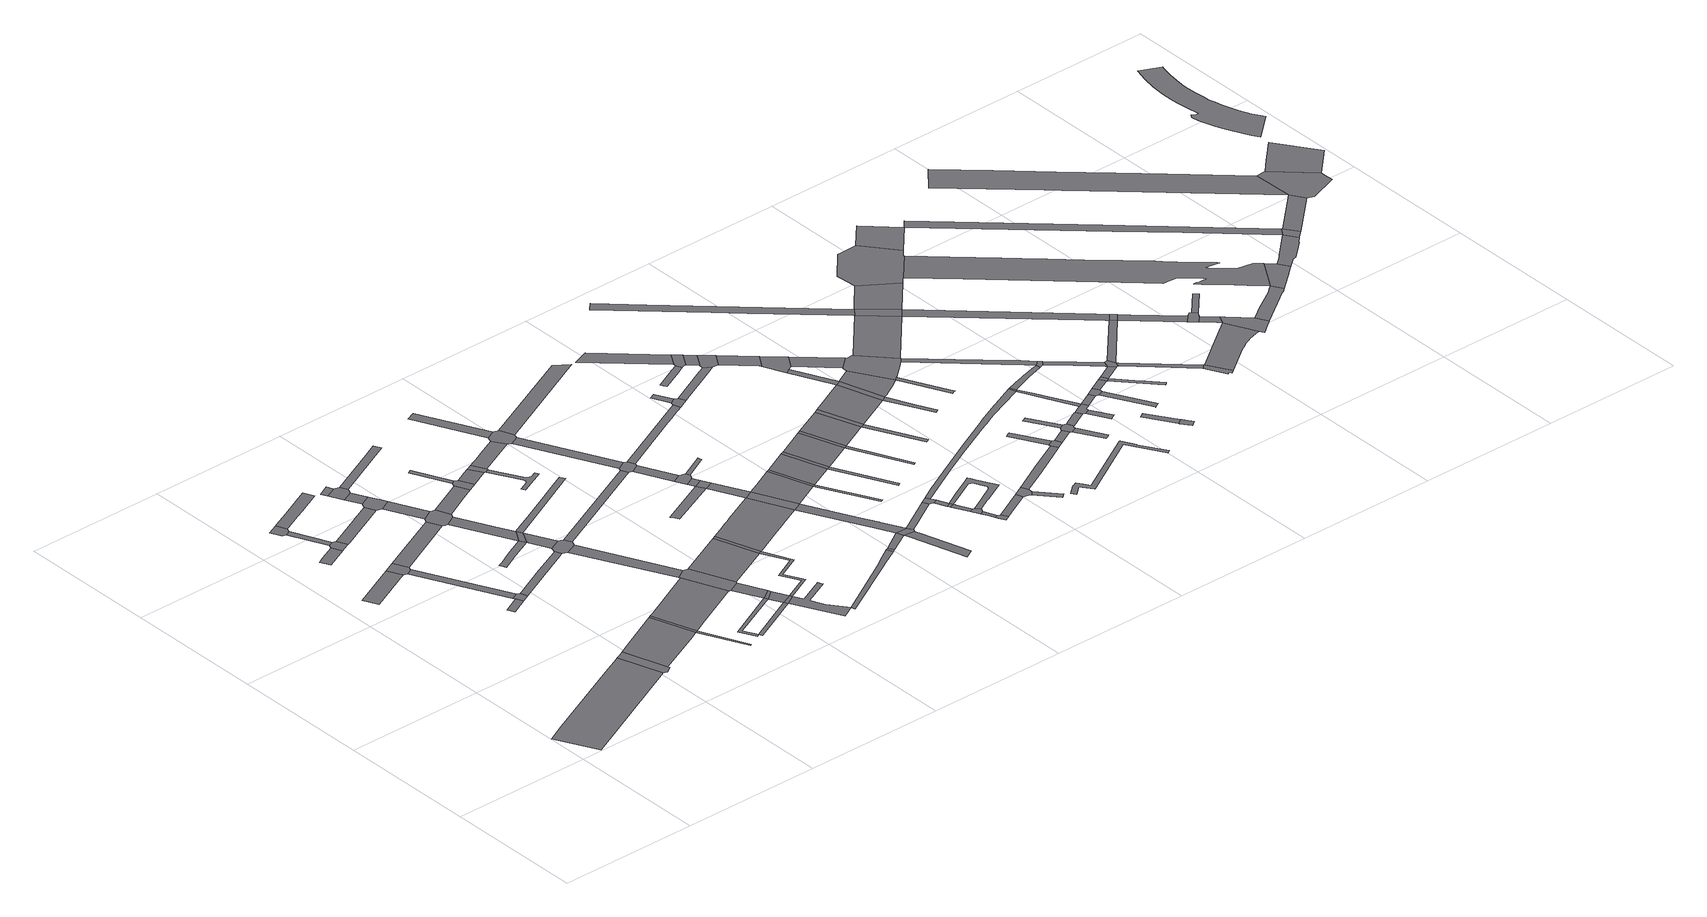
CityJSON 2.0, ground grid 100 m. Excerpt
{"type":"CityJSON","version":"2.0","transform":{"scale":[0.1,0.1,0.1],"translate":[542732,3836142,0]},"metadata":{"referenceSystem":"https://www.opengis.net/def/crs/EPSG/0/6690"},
"CityObjects":{
"road1":{"type":"Road","attributes":{"function":"2","RoadStructureAttribute.sectionType":"1"},"geometry":[{"type":"MultiSurface","lod":"1","boundaries":[[[0,1,2,3,4,5,6]]]}]},
"road2":{"type":"Road","attributes":{"RoadStructureAttribute.sectionType":"1"},"geometry":[{"type":"MultiSurface","lod":"1","boundaries":[[[7,8,9,10]]]}]},
"road3":{"type":"Road","attributes":{"RoadStructureAttribute.sectionType":"1"},"geometry":[{"type":"MultiSurface","lod":"1","boundaries":[[[11,12,13,14,15]]]}]},
"road4":{"type":"Road","geometry":[{"type":"MultiSurface","lod":"1","boundaries":[[[16,17,0,6,18,19,20,21]]]}]},
"road5":{"type":"Road","geometry":[{"type":"MultiSurface","lod":"1","boundaries":[[[22,23,24,25,26,27,28,29]]]}]},
"road6":{"type":"Road","geometry":[{"type":"MultiSurface","lod":"1","boundaries":[[[30,7,10,31,32,33,34,35,36,37]]]}]},
"road7":{"type":"Road","attributes":{"RoadStructureAttribute.sectionType":"1"},"geometry":[{"type":"MultiSurface","lod":"1","boundaries":[[[27,26,38,39]]]}]},
"road8":{"type":"Road","geometry":[{"type":"MultiSurface","lod":"1","boundaries":[[[39,38,11,15,40,41,42]]]}]},
"road9":{"type":"Road","geometry":[{"type":"MultiSurface","lod":"1","boundaries":[[[43,44,45,46,47]]]}]},
"road10":{"type":"Road","attributes":{"RoadStructureAttribute.sectionType":"1"},"geometry":[{"type":"MultiSurface","lod":"1","boundaries":[[[34,33,48,49]]]}]},
"road11":{"type":"Road","geometry":[{"type":"MultiSurface","lod":"1","boundaries":[[[49,48,43,47,50,51]]]}]},
"road12":{"type":"Road","attributes":{"function":"2","RoadStructureAttribute.sectionType":"1"},"geometry":[{"type":"MultiSurface","lod":"1","boundaries":[[[52,53,16,21,54,55,56]]]}]},
"road13":{"type":"Road","attributes":{"RoadStructureAttribute.sectionType":"1"},"geometry":[{"type":"MultiSurface","lod":"1","boundaries":[[[57,58,59,22,29,60,61,62,63,64]]]}]},
"road14":{"type":"Road","attributes":{"RoadStructureAttribute.sectionType":"1"},"geometry":[{"type":"MultiSurface","lod":"1","boundaries":[[[65,66,67,42,41,68,69]]]}]},
"road15":{"type":"Road","attributes":{"RoadStructureAttribute.sectionType":"1"},"geometry":[{"type":"MultiSurface","lod":"1","boundaries":[[[70,30,37,71]]]}]},
"road16":{"type":"Road","geometry":[{"type":"MultiSurface","lod":"1","boundaries":[[[72,52,56,73]]]}]},
"road17":{"type":"Road","attributes":{"RoadStructureAttribute.sectionType":"1"},"geometry":[{"type":"MultiSurface","lod":"1","boundaries":[[[73,56,74,75]]]}]},
"road18":{"type":"Road","attributes":{"RoadStructureAttribute.sectionType":"1"},"geometry":[{"type":"MultiSurface","lod":"1","boundaries":[[[76,77,78,79,80,81,51,50,82,83,84]]]}]},
"road19":{"type":"Road","attributes":{"RoadStructureAttribute.sectionType":"1"},"geometry":[{"type":"MultiSurface","lod":"1","boundaries":[[[85,86,87,88]]]}]},
"road20":{"type":"Road","geometry":[{"type":"MultiSurface","lod":"1","boundaries":[[[89,90,91,92,93,94,95,96]]]}]},
"road21":{"type":"Road","geometry":[{"type":"MultiSurface","lod":"1","boundaries":[[[88,87,97,98,99,100,101]]]}]},
"road22":{"type":"Road","attributes":{"RoadStructureAttribute.sectionType":"1"},"geometry":[{"type":"MultiSurface","lod":"1","boundaries":[[[98,97,102,103]]]}]},
"road23":{"type":"Road","geometry":[{"type":"MultiSurface","lod":"1","boundaries":[[[104,105,103,102,106,65,69,107,108]]]}]},
"road24":{"type":"Road","attributes":{"RoadStructureAttribute.sectionType":"1"},"geometry":[{"type":"MultiSurface","lod":"1","boundaries":[[[108,107,109,110]]]}]},
"road25":{"type":"Road","geometry":[{"type":"MultiSurface","lod":"1","boundaries":[[[111,112,110,109,113,114,70,71,115,116,117,118,119,120,121,122]]]}]},
"road26":{"type":"Road","attributes":{"function":"2","RoadStructureAttribute.sectionType":"1"},"geometry":[{"type":"MultiSurface","lod":"1","boundaries":[[[123,124,72,73,125,126]]]}]},
"road27":{"type":"Road","attributes":{"RoadStructureAttribute.sectionType":"1"},"geometry":[{"type":"MultiSurface","lod":"1","boundaries":[[[127,118,117,89,128]]]}]},
"road28":{"type":"Road","attributes":{"RoadStructureAttribute.sectionType":"1"},"geometry":[{"type":"MultiSurface","lod":"1","boundaries":[[[129,130,131,132,133,134]]]}]},
"road29":{"type":"Road","geometry":[{"type":"MultiSurface","lod":"1","boundaries":[[[128,89,96,135]]]}]},
"road30":{"type":"Road","attributes":{"RoadStructureAttribute.sectionType":"1"},"geometry":[{"type":"MultiSurface","lod":"1","boundaries":[[[136,135,96,137,138,139]]]}]},
"road31":{"type":"Road","attributes":{"RoadStructureAttribute.sectionType":"1"},"geometry":[{"type":"MultiSurface","lod":"1","boundaries":[[[140,132,141,142,143]]]}]},
"road32":{"type":"Road","geometry":[{"type":"MultiSurface","lod":"1","boundaries":[[[144,139,138,145,76,84,146,147,148,149,150,151,152]]]}]},
"road33":{"type":"Road","attributes":{"RoadStructureAttribute.sectionType":"1"},"geometry":[{"type":"MultiSurface","lod":"1","boundaries":[[[149,148,153,154]]]}]},
"road34":{"type":"Road","attributes":{"RoadStructureAttribute.sectionType":"1"},"geometry":[{"type":"MultiSurface","lod":"1","boundaries":[[[155,156,122,121,157,158]]]}]},
"road35":{"type":"Road","attributes":{"RoadStructureAttribute.sectionType":"1"},"geometry":[{"type":"MultiSurface","lod":"1","boundaries":[[[159,160,101,100,161]]]}]},
"road36":{"type":"Road","geometry":[{"type":"MultiSurface","lod":"1","boundaries":[[[162,163,154,153,123,126,164,165,166,167,168]]]}]},
"road37":{"type":"Road","attributes":{"RoadStructureAttribute.sectionType":"1"},"geometry":[{"type":"MultiSurface","lod":"1","boundaries":[[[166,165,169,129,170]]]}]},
"road38":{"type":"Road","geometry":[{"type":"MultiSurface","lod":"1","boundaries":[[[170,129,134,171]]]}]},
"road39":{"type":"Road","attributes":{"RoadStructureAttribute.sectionType":"1"},"geometry":[{"type":"MultiSurface","lod":"1","boundaries":[[[172,173,171,134,174,175,140,176]]]}]},
"road40":{"type":"Road","geometry":[{"type":"MultiSurface","lod":"1","boundaries":[[[176,140,143,177]]]}]},
"road41":{"type":"Road","attributes":{"RoadStructureAttribute.sectionType":"1"},"geometry":[{"type":"MultiSurface","lod":"1","boundaries":[[[178,179,180,181,182,183]]]}]},
"road42":{"type":"Road","geometry":[{"type":"MultiSurface","lod":"1","boundaries":[[[184,183,182,185,155,158,186,187]]]}]},
"road43":{"type":"Road","attributes":{"RoadStructureAttribute.sectionType":"1"},"geometry":[{"type":"MultiSurface","lod":"1","boundaries":[[[188,189,190,191,192,193,194,195,196,197,177,143,198,199,200,201]]]}]},
"road44":{"type":"Road","attributes":{"RoadStructureAttribute.sectionType":"1"},"geometry":[{"type":"MultiSurface","lod":"1","boundaries":[[[202,203,204,205,206,207,208,128,135]]]}]},
"road45":{"type":"Road","attributes":{"RoadStructureAttribute.sectionType":"1"},"geometry":[{"type":"MultiSurface","lod":"1","boundaries":[[[209,210,211,187,186,212]]]}]},
"road46":{"type":"Road","attributes":{"function":"2","RoadStructureAttribute.sectionType":"1"},"geometry":[{"type":"MultiSurface","lod":"1","boundaries":[[[213,168,167,214,215]]]}]},
"road47":{"type":"Road","geometry":[{"type":"MultiSurface","lod":"1","boundaries":[[[216,209,212,217,218,219,220,221]]]}]},
"road48":{"type":"Road","attributes":{"RoadStructureAttribute.sectionType":"1"},"geometry":[{"type":"MultiSurface","lod":"1","boundaries":[[[222,223,224,225,215,226,227,228,176,177]]]}]},
"road49":{"type":"Road","attributes":{"RoadStructureAttribute.sectionType":"1"},"geometry":[{"type":"MultiSurface","lod":"1","boundaries":[[[229,152,151,230]]]}]},
"road50":{"type":"Road","attributes":{"RoadStructureAttribute.sectionType":"1"},"geometry":[{"type":"MultiSurface","lod":"1","boundaries":[[[231,232,233,234,235,236,237,238,239,240,241,242,243,244,245,246,247,248,249,250,219,218]]]}]},
"road51":{"type":"Road","geometry":[{"type":"MultiSurface","lod":"1","boundaries":[[[251,213,215,225]]]}]},
"road52":{"type":"Road","attributes":{"RoadStructureAttribute.sectionType":"1"},"geometry":[{"type":"MultiSurface","lod":"1","boundaries":[[[252,253,254,255,216,221,256]]]}]},
"road53":{"type":"Road","attributes":{"RoadStructureAttribute.sectionType":"1"},"geometry":[{"type":"MultiSurface","lod":"1","boundaries":[[[257,258,259,260,201,261,262,263,264,265]]]}]},
"road54":{"type":"Road","attributes":{"RoadStructureAttribute.sectionType":"1"},"geometry":[{"type":"MultiSurface","lod":"1","boundaries":[[[266,267,268,269]]]}]},
"road55":{"type":"Road","attributes":{"RoadStructureAttribute.sectionType":"1"},"geometry":[{"type":"MultiSurface","lod":"1","boundaries":[[[270,271,272,273,274,275]]]}]},
"road56":{"type":"Road","geometry":[{"type":"MultiSurface","lod":"1","boundaries":[[[276,269,268,277,252,256,278,279,280,281,282,283,284]]]}]},
"road57":{"type":"Road","attributes":{"function":"2","RoadStructureAttribute.sectionType":"1"},"geometry":[{"type":"MultiSurface","lod":"1","boundaries":[[[285,286,287,288,289,290,291,251,225,292,293,294,295,296,297]]]}]},
"road58":{"type":"Road","attributes":{"RoadStructureAttribute.sectionType":"1"},"geometry":[{"type":"MultiSurface","lod":"1","boundaries":[[[280,279,298,299]]]}]},
"road59":{"type":"Road","geometry":[{"type":"MultiSurface","lod":"1","boundaries":[[[300,301,299,298,302,303,229,230,304,305,306,307,308]]]}]},
"road60":{"type":"Road","attributes":{"RoadStructureAttribute.sectionType":"1"},"geometry":[{"type":"MultiSurface","lod":"1","boundaries":[[[306,305,309,310]]]}]},
"road61":{"type":"Road","geometry":[{"type":"MultiSurface","lod":"1","boundaries":[[[311,312,310,309,313,314,315,316,317,318]]]}]},
"road62":{"type":"Road","geometry":[{"type":"MultiSurface","lod":"1","boundaries":[[[319,257,265,320,321]]]}]},
"road63":{"type":"Road","attributes":{"RoadStructureAttribute.sectionType":"1"},"geometry":[{"type":"MultiSurface","lod":"1","boundaries":[[[314,313,322,270,323]]]}]},
"road64":{"type":"Road","geometry":[{"type":"MultiSurface","lod":"1","boundaries":[[[323,270,275,324]]]}]},
"road65":{"type":"Road","attributes":{"RoadStructureAttribute.sectionType":"1"},"geometry":[{"type":"MultiSurface","lod":"1","boundaries":[[[324,275,285,325]]]}]},
"road66":{"type":"Road","geometry":[{"type":"MultiSurface","lod":"1","boundaries":[[[325,285,297,326]]]}]},
"road67":{"type":"Road","attributes":{"RoadStructureAttribute.sectionType":"1"},"geometry":[{"type":"MultiSurface","lod":"1","boundaries":[[[327,319,321,328]]]}]},
"road68":{"type":"Road","geometry":[{"type":"MultiSurface","lod":"1","boundaries":[[[329,330,331,332,318,317]]]}]},
"road69":{"type":"Road","attributes":{"RoadStructureAttribute.sectionType":"1"},"geometry":[{"type":"MultiSurface","lod":"1","boundaries":[[[333,334,335,336,337,338,339,326,297,340,341,342,327,343]]]}]},
"road70":{"type":"Road","attributes":{"RoadStructureAttribute.sectionType":"1"},"geometry":[{"type":"MultiSurface","lod":"1","boundaries":[[[328,344,345,346,347,348,349,350]]]}]},
"road71":{"type":"Road","geometry":[{"type":"MultiSurface","lod":"1","boundaries":[[[343,327,328,350,351]]]}]},
"road72":{"type":"Road","attributes":{"function":"2","RoadStructureAttribute.sectionType":"1"},"geometry":[{"type":"MultiSurface","lod":"1","boundaries":[[[352,353,325,326,354,355,356]]]}]},
"road73":{"type":"Road","attributes":{"RoadStructureAttribute.sectionType":"1"},"geometry":[{"type":"MultiSurface","lod":"1","boundaries":[[[357,284,283,358]]]}]},
"road74":{"type":"Road","attributes":{"RoadStructureAttribute.sectionType":"1"},"geometry":[{"type":"MultiSurface","lod":"1","boundaries":[[[359,308,307,360,361,362,363]]]}]},
"road75":{"type":"Road","geometry":[{"type":"MultiSurface","lod":"1","boundaries":[[[364,352,356,365]]]}]},
"road76":{"type":"Road","attributes":{"RoadStructureAttribute.sectionType":"1"},"geometry":[{"type":"MultiSurface","lod":"1","boundaries":[[[366,367,368,365,356]]]}]},
"road77":{"type":"Road","attributes":{"RoadStructureAttribute.sectionType":"1"},"geometry":[{"type":"MultiSurface","lod":"1","boundaries":[[[369,370,371,343,351,372,373,374,375]]]}]},
"road78":{"type":"Road","attributes":{"function":"2","RoadStructureAttribute.sectionType":"1"},"geometry":[{"type":"MultiSurface","lod":"1","boundaries":[[[376,364,365,377,378,379]]]}]},
"road79":{"type":"Road","geometry":[{"type":"MultiSurface","lod":"1","boundaries":[[[380,376,379,381]]]}]},
"road80":{"type":"Road","geometry":[{"type":"MultiSurface","lod":"1","boundaries":[[[382,369,375,383,384,385]]]}]},
"road81":{"type":"Road","attributes":{"RoadStructureAttribute.sectionType":"1"},"geometry":[{"type":"MultiSurface","lod":"1","boundaries":[[[384,383,386,387]]]}]},
"road82":{"type":"Road","attributes":{"RoadStructureAttribute.sectionType":"1"},"geometry":[{"type":"MultiSurface","lod":"1","boundaries":[[[388,389,390,381,379]]]}]},
"road83":{"type":"Road","geometry":[{"type":"MultiSurface","lod":"1","boundaries":[[[387,386,391,392]]]}]},
"road84":{"type":"Road","attributes":{"RoadStructureAttribute.sectionType":"1"},"geometry":[{"type":"MultiSurface","lod":"1","boundaries":[[[393,394,395,392,391,396,397,398]]]}]},
"road85":{"type":"Road","geometry":[{"type":"MultiSurface","lod":"1","boundaries":[[[398,397,399,400,401,402]]]}]},
"road86":{"type":"Road","attributes":{"RoadStructureAttribute.sectionType":"1"},"geometry":[{"type":"MultiSurface","lod":"1","boundaries":[[[400,399,403,404,405]]]}]},
"road87":{"type":"Road","geometry":[{"type":"MultiSurface","lod":"1","boundaries":[[[405,404,406,407,408,409]]]}]},
"road88":{"type":"Road","geometry":[{"type":"MultiSurface","lod":"1","boundaries":[[[410,411,412,413]]]}]},
"road89":{"type":"Road","attributes":{"function":"2","RoadStructureAttribute.sectionType":"1"},"geometry":[{"type":"MultiSurface","lod":"1","boundaries":[[[414,415,380,381,416,417,418,419]]]}]},
"road90":{"type":"Road","geometry":[{"type":"MultiSurface","lod":"1","boundaries":[[[413,412,359,363,420,421,422]]]}]},
"road91":{"type":"Road","attributes":{"RoadStructureAttribute.sectionType":"1"},"geometry":[{"type":"MultiSurface","lod":"1","boundaries":[[[423,424,425,426,427,428,429,430,431,432,433,434,435,387,392,436,437,438,439,440,441,442,443,444,445,446,447,448,402,401]]]}]},
"road92":{"type":"Road","attributes":{"RoadStructureAttribute.sectionType":"1"},"geometry":[{"type":"MultiSurface","lod":"1","boundaries":[[[449,409,408,450,451]]]}]},
"road93":{"type":"Road","geometry":[{"type":"MultiSurface","lod":"1","boundaries":[[[452,414,419,453]]]}]},
"road94":{"type":"Road","attributes":{"RoadStructureAttribute.sectionType":"1"},"geometry":[{"type":"MultiSurface","lod":"1","boundaries":[[[454,455,456,453,419]]]}]},
"road95":{"type":"Road","attributes":{"RoadStructureAttribute.sectionType":"1"},"geometry":[{"type":"MultiSurface","lod":"1","boundaries":[[[457,458,459,460,461,462,463]]]}]},
"road96":{"type":"Road","attributes":{"RoadStructureAttribute.sectionType":"1"},"geometry":[{"type":"MultiSurface","lod":"1","boundaries":[[[464,465,466,467]]]}]},
"road97":{"type":"Road","attributes":{"RoadStructureAttribute.sectionType":"1"},"geometry":[{"type":"MultiSurface","lod":"1","boundaries":[[[468,469,422,421,470,471,472]]]}]},
"road98":{"type":"Road","attributes":{"function":"2","RoadStructureAttribute.sectionType":"1"},"geometry":[{"type":"MultiSurface","lod":"1","boundaries":[[[473,452,453,474,475]]]}]},
"road99":{"type":"Road","geometry":[{"type":"MultiSurface","lod":"1","boundaries":[[[476,449,451,477,478,479,480]]]}]},
"road100":{"type":"Road","attributes":{"RoadStructureAttribute.sectionType":"1"},"geometry":[{"type":"MultiSurface","lod":"1","boundaries":[[[479,478,481,482]]]}]},
"road101":{"type":"Road","geometry":[{"type":"MultiSurface","lod":"1","boundaries":[[[483,473,475,484]]]}]},
"road102":{"type":"Road","geometry":[{"type":"MultiSurface","lod":"1","boundaries":[[[467,466,485,486,457,463,487,488,489,490,491]]]}]},
"road103":{"type":"Road","attributes":{"RoadStructureAttribute.sectionType":"1"},"geometry":[{"type":"MultiSurface","lod":"1","boundaries":[[[492,493,494,484,475]]]}]},
"road104":{"type":"Road","attributes":{"RoadStructureAttribute.sectionType":"1"},"geometry":[{"type":"MultiSurface","lod":"1","boundaries":[[[491,490,495,496]]]}]},
"road105":{"type":"Road","geometry":[{"type":"MultiSurface","lod":"1","boundaries":[[[496,495,497,468,472,498,499,500]]]}]},
"road106":{"type":"Road","attributes":{"function":"2","RoadStructureAttribute.sectionType":"1"},"geometry":[{"type":"MultiSurface","lod":"1","boundaries":[[[501,483,484,502,503,504]]]}]},
"road107":{"type":"Road","attributes":{"RoadStructureAttribute.sectionType":"1"},"geometry":[{"type":"MultiSurface","lod":"1","boundaries":[[[505,506,507,508,509,510,511,512,513,514,382,385,515,516,517,518,519,520,521,522,523,524,525,526]]]}]},
"road108":{"type":"Road","attributes":{"RoadStructureAttribute.sectionType":"1"},"geometry":[{"type":"MultiSurface","lod":"1","boundaries":[[[527,528,529,476,480,530,531,532]]]}]},
"road109":{"type":"Road","attributes":{"RoadStructureAttribute.sectionType":"1"},"geometry":[{"type":"MultiSurface","lod":"1","boundaries":[[[500,499,533,534,535]]]}]},
"road110":{"type":"Road","attributes":{"RoadStructureAttribute.sectionType":"1"},"geometry":[{"type":"MultiSurface","lod":"1","boundaries":[[[536,537,538,501,539]]]}]},
"road111":{"type":"Road","geometry":[{"type":"MultiSurface","lod":"1","boundaries":[[[535,534,540,537,536,541,542,543,544]]]}]},
"road112":{"type":"Road","geometry":[{"type":"MultiSurface","lod":"1","boundaries":[[[539,501,504,545]]]}]},
"road113":{"type":"Road","attributes":{"RoadStructureAttribute.sectionType":"1"},"geometry":[{"type":"MultiSurface","lod":"1","boundaries":[[[546,547,548,549,550,551,545,504]]]}]},
"road114":{"type":"Road","attributes":{"RoadStructureAttribute.sectionType":"1"},"geometry":[{"type":"MultiSurface","lod":"1","boundaries":[[[552,553,554,555,556]]]}]},
"road115":{"type":"Road","attributes":{"RoadStructureAttribute.sectionType":"1"},"geometry":[{"type":"MultiSurface","lod":"1","boundaries":[[[557,558,559,560,561,562,563,564,565,566,567,568,569,570,571,572,573,574,575,576,577]]]}]},
"road116":{"type":"Road","attributes":{"function":"2","RoadStructureAttribute.sectionType":"1"},"geometry":[{"type":"MultiSurface","lod":"1","boundaries":[[[578,579,539,545,580,581,582,583,584]]]}]},
"road117":{"type":"Road","geometry":[{"type":"MultiSurface","lod":"1","boundaries":[[[556,555,527,532,585,586]]]}]},
"road118":{"type":"Road","attributes":{"RoadStructureAttribute.sectionType":"1"},"geometry":[{"type":"MultiSurface","lod":"1","boundaries":[[[544,543,587,588]]]}]},
"road119":{"type":"Road","attributes":{"RoadStructureAttribute.sectionType":"1"},"geometry":[{"type":"MultiSurface","lod":"1","boundaries":[[[589,586,585,590]]]}]},
"road120":{"type":"Road","attributes":{"RoadStructureAttribute.sectionType":"1"},"geometry":[{"type":"MultiSurface","lod":"1","boundaries":[[[591,592,593,594,595,596,597,598,584]]]}]},
"road121":{"type":"Road","geometry":[{"type":"MultiSurface","lod":"1","boundaries":[[[599,600,588,587,601,578,584,598,602,603,604,605,606,607,608]]]}]},
"road122":{"type":"Road","attributes":{"RoadStructureAttribute.sectionType":"1"},"geometry":[{"type":"MultiSurface","lod":"1","boundaries":[[[609,610,611,612]]]}]},
"road123":{"type":"Road","attributes":{"RoadStructureAttribute.sectionType":"1"},"geometry":[{"type":"MultiSurface","lod":"1","boundaries":[[[613,614,615,616,617,618,619,620]]]}]},
"road124":{"type":"Road","geometry":[{"type":"MultiSurface","lod":"1","boundaries":[[[612,611,621,589,590,622,623,624,625,626]]]}]},
"road125":{"type":"Road","geometry":[{"type":"MultiSurface","lod":"1","boundaries":[[[627,628,629,623,622]]]}]},
"road126":{"type":"Road","attributes":{"RoadStructureAttribute.sectionType":"1"},"geometry":[{"type":"MultiSurface","lod":"1","boundaries":[[[630,631,632,626,625,633]]]}]},
"road127":{"type":"Road","geometry":[{"type":"MultiSurface","lod":"1","boundaries":[[[634,505,526,635,636]]]}]},
"road128":{"type":"Road","attributes":{"RoadStructureAttribute.sectionType":"1"},"geometry":[{"type":"MultiSurface","lod":"1","boundaries":[[[637,638,635,526,639,640,641,642]]]}]},
"road129":{"type":"Road","geometry":[{"type":"MultiSurface","lod":"1","boundaries":[[[642,641,643,630,633,644,645,646,647]]]}]},
"road130":{"type":"Road","geometry":[{"type":"MultiSurface","lod":"1","boundaries":[[[648,649,650,645,644]]]}]},
"road131":{"type":"Road","attributes":{"function":"2","RoadStructureAttribute.sectionType":"1"},"geometry":[{"type":"MultiSurface","lod":"1","boundaries":[[[619,608,607,651,652,653]]]}]},
"road132":{"type":"Road","attributes":{"RoadStructureAttribute.sectionType":"1"},"geometry":[{"type":"MultiSurface","lod":"1","boundaries":[[[654,655,606,605,656,657,658,659]]]}]},
"road133":{"type":"Road","attributes":{"RoadStructureAttribute.sectionType":"1"},"geometry":[{"type":"MultiSurface","lod":"1","boundaries":[[[660,661,642,647,662,663]]]}]},
"road134":{"type":"Road","attributes":{"RoadStructureAttribute.sectionType":"1"},"geometry":[{"type":"MultiSurface","lod":"1","boundaries":[[[658,664,665,666,667,668,634,636,669,670,671]]]}]},
"road135":{"type":"Road","attributes":{"RoadStructureAttribute.sectionType":"1"},"geometry":[{"type":"MultiSurface","lod":"1","boundaries":[[[672,673,674,675,676]]]}]},
"road136":{"type":"Road","geometry":[{"type":"MultiSurface","lod":"1","boundaries":[[[677,660,663,678,679,680]]]}]},
"road137":{"type":"Road","geometry":[{"type":"MultiSurface","lod":"1","boundaries":[[[681,676,675,682,683,684,685,686]]]}]},
"road138":{"type":"Road","attributes":{"RoadStructureAttribute.sectionType":"1"},"geometry":[{"type":"MultiSurface","lod":"1","boundaries":[[[687,688,689,690,679,678]]]}]},
"road139":{"type":"Road","geometry":[{"type":"MultiSurface","lod":"1","boundaries":[[[620,619,653,691]]]}]},
"road140":{"type":"Road","attributes":{"RoadStructureAttribute.sectionType":"1"},"geometry":[{"type":"MultiSurface","lod":"1","boundaries":[[[692,677,680,693]]]}]},
"road141":{"type":"Road","geometry":[{"type":"MultiSurface","lod":"1","boundaries":[[[694,659,658,671,695,696,697]]]}]},
"road142":{"type":"Road","geometry":[{"type":"MultiSurface","lod":"1","boundaries":[[[698,692,693,699,700]]]}]},
"road143":{"type":"Road","attributes":{"RoadStructureAttribute.sectionType":"1"},"geometry":[{"type":"MultiSurface","lod":"1","boundaries":[[[701,702,703,704,705,697,696,706,707,708,709,710,711,712,713]]]}]},
"road144":{"type":"Road","attributes":{"function":"2","RoadStructureAttribute.sectionType":"1"},"geometry":[{"type":"MultiSurface","lod":"1","boundaries":[[[714,715,716,620,691,717]]]}]},
"road145":{"type":"Road","attributes":{"RoadStructureAttribute.sectionType":"1"},"geometry":[{"type":"MultiSurface","lod":"1","boundaries":[[[718,719,720,721,722,700,699]]]}]},
"road146":{"type":"Road","attributes":{"RoadStructureAttribute.sectionType":"1"},"geometry":[{"type":"MultiSurface","lod":"1","boundaries":[[[712,698,700,723,724]]]}]},
"road147":{"type":"Road","geometry":[{"type":"MultiSurface","lod":"1","boundaries":[[[725,713,712,724,726,727,728,729]]]}]},
"road148":{"type":"Road","attributes":{"RoadStructureAttribute.sectionType":"1"},"geometry":[{"type":"MultiSurface","lod":"1","boundaries":[[[730,691,653,731,732,733,734,735]]]}]},
"road149":{"type":"Road","attributes":{"RoadStructureAttribute.sectionType":"1"},"geometry":[{"type":"MultiSurface","lod":"1","boundaries":[[[736,729,728,737,738,739]]]}]},
"road150":{"type":"Road","geometry":[{"type":"MultiSurface","lod":"1","boundaries":[[[740,741,742,743,744,745,746,714,717,747,748,749,750,751]]]}]},
"road151":{"type":"Road","attributes":{"RoadStructureAttribute.sectionType":"1"},"geometry":[{"type":"MultiSurface","lod":"1","boundaries":[[[734,725,729,752]]]}]},
"road152":{"type":"Road","geometry":[{"type":"MultiSurface","lod":"1","boundaries":[[[739,738,753,754,755,756,757,758,759,760,761]]]}]},
"road153":{"type":"Road","geometry":[{"type":"MultiSurface","lod":"1","boundaries":[[[735,734,752,762]]]}]},
"road154":{"type":"Road","attributes":{"function":"2","RoadStructureAttribute.sectionType":"1"},"geometry":[{"type":"MultiSurface","lod":"1","boundaries":[[[763,740,751,764]]]}]},
"road155":{"type":"Road","attributes":{"RoadStructureAttribute.sectionType":"1"},"geometry":[{"type":"MultiSurface","lod":"1","boundaries":[[[765,766,761,760,767,768,769,770,771,772,773,774,775,776,777]]]}]},
"road156":{"type":"Road","attributes":{"RoadStructureAttribute.sectionType":"1"},"geometry":[{"type":"MultiSurface","lod":"1","boundaries":[[[778,762,752,779,780]]]}]},
"road157":{"type":"Road","geometry":[{"type":"MultiSurface","lod":"1","boundaries":[[[781,782,783,780,779,784,785,786,787,788]]]}]},
"road158":{"type":"Road","attributes":{"RoadStructureAttribute.sectionType":"1"},"geometry":[{"type":"MultiSurface","lod":"1","boundaries":[[[789,785,784,790,791,765,792]]]}]},
"road159":{"type":"Road","attributes":{"RoadStructureAttribute.sectionType":"1"},"geometry":[{"type":"MultiSurface","lod":"1","boundaries":[[[793,794,795,796,797,798,799,800,801,802,803,804,805,806,807,808,809,810,811,812,749,748,813,814,815,816,817,818,819,820,821,822,823,824,825,826,827,828,829,830,831,832,833,834,835,836]]]}]},
"road160":{"type":"Road","geometry":[{"type":"MultiSurface","lod":"1","boundaries":[[[837,838,839,840,792,765,777,841,842,843,844,845]]]}]},
"road161":{"type":"Road","attributes":{"RoadStructureAttribute.sectionType":"1"},"geometry":[{"type":"MultiSurface","lod":"1","boundaries":[[[846,847,848,788,787]]]}]},
"road162":{"type":"Road","attributes":{"RoadStructureAttribute.sectionType":"1"},"geometry":[{"type":"MultiSurface","lod":"1","boundaries":[[[835,849,850,851,852,853,854,845,844,855,856,857,858]]]}]},
"road163":{"type":"Road","attributes":{"RoadStructureAttribute.sectionType":"1"},"geometry":[{"type":"MultiSurface","lod":"1","boundaries":[[[859,860,861,862,863,864,865,866,867,868]]]}]},
"road164":{"type":"Road","geometry":[{"type":"MultiSurface","lod":"1","boundaries":[[[869,870,836,835,858,871,872,873,874,875,876,877]]]}]},
"road165":{"type":"Road","attributes":{"RoadStructureAttribute.sectionType":"1"},"geometry":[{"type":"MultiSurface","lod":"1","boundaries":[[[867,878,879,880,881,877,876,882,883,884,885,886,887,888]]]}]},
"road166":{"type":"Road","attributes":{"RoadStructureAttribute.sectionType":"1"},"geometry":[{"type":"MultiSurface","lod":"1","boundaries":[[[889,890,891,892,893,894,895,896,897,898,899]]]}]},
"road167":{"type":"Road","geometry":[{"type":"MultiSurface","lod":"1","boundaries":[[[868,867,888,900,901]]]}]},
"road168":{"type":"Road","attributes":{"RoadStructureAttribute.sectionType":"1"},"geometry":[{"type":"MultiSurface","lod":"1","boundaries":[[[898,901,900,902]]]}]},
"road169":{"type":"Road","geometry":[{"type":"MultiSurface","lod":"1","boundaries":[[[903,899,898,902,904,905,906,907]]]}]},
"road170":{"type":"Road","attributes":{"RoadStructureAttribute.sectionType":"1"},"geometry":[{"type":"MultiSurface","lod":"1","boundaries":[[[908,909,903,907,910]]]}]},
"road171":{"type":"Road","attributes":{"RoadStructureAttribute.sectionType":"1"},"geometry":[{"type":"MultiSurface","lod":"1","boundaries":[[[911,912,913,914,915,916,917,918,919,920,921,922,923,924,925,926,927,928,929,930,931,932,933,934,935,936,937,938,939,940,941,942,943,944,945,946]]]}]}
},
"vertices":[
[916,734,0],[873,714,0],[795,679,0],[148,373,0],[10,304,0],[156,9,0],[1019,421,0],
[493,2413,0],[160,2255,0],[209,2153,0],[541,2312,0],
[408,2834,0],[295,2781,0],[248,2758,0],[282,2686,0],[442,2762,0],
[982,766,0],[948,750,0],[1031,417,0],[1046,412,0],[1090,444,0],[1085,454,0],
[314,3247,0],[238,3211,0],[272,3137,0],[297,3127,0],[299,3127,0],[336,3145,0],[336,3147,0],[347,3175,0],
[578,2454,0],[546,2310,0],[566,2304,0],[572,2302,0],[619,2329,0],[617,2332,0],[623,2347,0],[626,2354,0],
[418,2861,0],[455,2878,0],
[455,2768,0],[516,2796,0],[481,2869,0],
[884,1650,0],[764,1593,0],[776,1568,0],[788,1544,0],[907,1602,0],
[875,1667,0],[925,1692,0],
[966,1631,0],[949,1681,0],
[1365,954,0],[1027,788,0],[1419,611,0],[1463,634,0],[1472,638,0],
[687,3420,0],[450,3310,0],[330,3255,0],[364,3182,0],[483,3238,0],[487,3239,0],[547,3267,0],[721,3347,0],
[864,3049,0],[527,2890,0],[482,2869,0],[533,2805,0],[898,2977,0],
[1043,2675,0],[1091,2577,0],
[1383,962,0],[1489,646,0],
[1627,305,0],[1639,313,0],
[1418,1905,0],[1416,1904,0],[1406,1898,0],[1212,1809,0],[1203,1805,0],[965,1689,0],[1194,1741,0],[1407,1841,0],[1438,1857,0],
[840,3377,0],[760,3339,0],[781,3294,0],[862,3332,0],
[1332,2139,0],[1187,2069,0],[1095,2023,0],[1057,2005,0],[1078,1960,0],[1117,1979,0],[1209,2024,0],[1355,2093,0],
[827,3196,0],[909,3233,0],[919,3257,0],[925,3271,0],[900,3321,0],
[879,3086,0],[961,3126,0],
[994,3054,0],[979,3087,0],[870,3062,0],[937,2965,0],[1018,3004,0],
[1059,2706,0],[1139,2750,0],
[1167,2742,0],[1158,2745,0],[1051,2690,0],[1048,2684,0],[1097,2575,0],[1107,2571,0],[1124,2566,0],[1205,2611,0],[1213,2629,0],[1213,2632,0],[1216,2639,0],[1175,2740,0],
[1808,1169,0],[1415,978,0],[1570,687,0],[1935,863,0],
[1342,2330,0],[1389,2233,0],
[2047,660,0],[1670,475,0],[1729,356,0],[1749,369,0],[1700,466,0],[2058,635,0],
[1410,2192,0],
[1418,2177,0],[1405,1990,0],[1429,1942,0],[1512,1982,0],
[2104,542,0],[1761,344,0],[1901,413,0],[2117,516,0],
[1531,1975,0],[1423,1922,0],[1442,1856,0],[1457,1851,0],[1475,1845,0],[1560,1880,0],[1567,1898,0],[1574,1916,0],[1549,1968,0],
[1803,1180,0],[1873,1227,0],
[1440,2871,0],[1397,2849,0],[1398,2730,0],[1487,2773,0],
[1367,3543,0],[1267,3495,0],[1390,3493,0],
[1901,1217,0],[1889,1222,0],[1939,861,0],[1946,858,0],[2030,899,0],[2036,911,0],[1910,1215,0],
[2033,691,0],[2119,711,0],
[2128,692,0],
[2178,587,0],[2154,638,0],[2061,629,0],[2102,547,0],[2182,578,0],
[2190,561,0],
[1354,3180,0],[1353,3181,0],[1340,3174,0],[1326,3166,0],[1451,2902,0],[1476,2915,0],
[1496,2905,0],[1443,2879,0],[1549,2803,0],[1502,2902,0],
[2284,360,0],[2260,411,0],[2246,443,0],[2240,455,0],[2426,545,0],[2427,545,0],[2418,561,0],[2409,578,0],[2224,489,0],[2224,490,0],[2120,511,0],[2207,340,0],[2288,181,0],[2380,230,0],
[2014,2487,0],[2015,2488,0],[2005,2505,0],[1995,2523,0],[1581,2325,0],[1548,2309,0],[1478,2276,0],
[1625,2960,0],[1579,2940,0],[1537,2919,0],[1683,2867,0],
[2253,1377,0],[2353,1061,0],[2355,1062,0],
[1672,2983,0],[1686,2867,0],[1692,2865,0],[1720,2877,0],[1718,2880,0],[1720,2885,0],
[2376,652,0],[2307,787,0],[2471,868,0],[2379,1073,0],[2448,878,0],[2282,796,0],[2351,659,0],
[2332,2335,0],[2355,2287,0],
[1696,2859,0],[1810,2647,0],[1811,2638,0],[1812,2633,0],[1809,2620,0],[1806,2617,0],[1801,2609,0],[1731,2577,0],[1737,2564,0],[1743,2550,0],[1928,2634,0],[1922,2647,0],[1916,2661,0],[1873,2642,0],[1862,2643,0],[1859,2644,0],[1855,2645,0],[1846,2650,0],[1836,2661,0],[1722,2873,0],
[2276,1388,0],
[1946,3110,0],[1816,3049,0],[1737,3012,0],[1708,3000,0],[2000,3019,0],
[2971,580,0],[2901,537,0],[2845,503,0],[2815,484,0],[2388,199,0],[2858,464,0],[2865,468,0],[2987,537,0],[2994,541,0],
[1795,3663,0],[1727,3632,0],[1960,3149,0],[2025,3181,0],
[2561,1899,0],[2215,1735,0],[2210,1733,0],[2228,1707,0],[2246,1681,0],[2593,1834,0],
[2056,3171,0],[1949,3120,0],[2008,3015,0],[2025,3006,0],[2094,3038,0],[2095,3039,0],[2100,3059,0],[2103,3066,0],[2063,3169,0],
[2709,1593,0],[2705,1592,0],[2477,1484,0],[2447,1470,0],[2420,1457,0],[2393,1444,0],[2376,1436,0],[2385,1076,0],[2571,1166,0],[2595,1177,0],[2673,1214,0],[2687,1220,0],[2847,1297,0],
[2339,2360,0],[2403,2393,0],
[2411,2390,0],[2408,2391,0],[2337,2354,0],[2337,2353,0],[2373,2281,0],[2379,2279,0],[2441,2313,0],[2449,2334,0],[2426,2384,0],
[2499,2028,0],[2564,2059,0],
[2604,2045,0],[2569,2057,0],[2537,1949,0],[2602,1980,0],[2604,1985,0],[2617,2014,0],[2619,2015,0],[2607,2044,0],
[2991,592,0],[3015,552,0],[3014,554,0],
[2557,1908,0],[2626,1931,0],
[2658,1865,0],
[2774,1625,0],
[2913,1329,0],
[3144,686,0],[3161,637,0],
[2791,2106,0],[2786,2118,0],[2781,2131,0],[2780,2130,0],
[3224,693,0],[3219,703,0],[3215,712,0],[3209,723,0],[3150,846,0],[3147,851,0],[3091,965,0],[3081,816,0],[3086,806,0],[3136,702,0],[3226,689,0],
[3170,619,0],[3176,598,0],[3295,196,0],[3360,233,0],[3251,595,0],[3244,619,0],[3242,627,0],
[3250,647,0],
[3005,1736,0],[2857,1665,0],[2916,1330,0],[3099,1418,0],[3108,1423,0],
[2796,3516,0],[2893,3444,0],
[3064,2690,0],[2904,2553,0],[2956,2578,0],[2996,2598,0],[3081,2638,0],
[3020,1743,0],[3123,1430,0],
[3309,1019,0],[3318,1023,0],[3327,1027,0],
[3491,845,0],[3439,815,0],[3293,729,0],[3256,651,0],[3304,680,0],[3379,725,0],[3514,805,0],
[3199,1829,0],[3133,1435,0],[3293,1511,0],[3302,1516,0],
[3223,1840,0],[3327,1527,0],
[3542,875,0],[3541,795,0],[3575,811,0],[3559,846,0],
[3580,714,0],[3612,732,0],
[3509,1088,0],[3519,1093,0],[3529,1099,0],
[3590,695,0],[3622,706,0],
[3672,601,0],[3630,690,0],[3627,697,0],[3594,686,0],[3648,576,0],[3679,588,0],
[3679,512,0],[3707,525,0],[3719,556,0],[3694,585,0],
[3701,467,0],[3720,425,0],[3745,433,0],
[3730,403,0],[3754,358,0],[3789,377,0],[3765,422,0],
[3050,2856,0],[3011,2836,0],[3070,2715,0],[3109,2736,0],
[3436,1943,0],[3259,1857,0],[3333,1530,0],[3527,1623,0],[3533,1626,0],[3540,1630,0],
[3131,2662,0],[3159,2676,0],[3135,2724,0],
[3803,598,0],[3808,601,0],[3827,610,0],[3980,688,0],[3931,783,0],[3924,796,0],[3909,826,0],[3892,859,0],[3884,872,0],[3883,875,0],[3869,867,0],[3852,858,0],[3708,783,0],[3633,712,0],[3645,717,0],[3727,759,0],[3844,819,0],[3859,816,0],[3869,815,0],[3877,798,0],[3889,775,0],[3894,765,0],[3915,723,0],[3905,697,0],[3806,645,0],[3789,636,0],
[3985,539,0],[3827,397,0],[4003,488,0],
[3458,1954,0],[3562,1640,0],
[3740,1208,0],[3747,1211,0],[3754,1214,0],
[3367,3014,0],[3314,2989,0],[3152,2911,0],[3162,2891,0],[3172,2871,0],[3333,2948,0],[3386,2974,0],
[3042,3489,0],[2927,3444,0],[3367,3035,0],[3427,3130,0],
[3477,2889,0],[3433,2868,0],[3172,2682,0],[3457,2820,0],[3531,2856,0],
[3668,2055,0],[3771,1740,0],[3772,1741,0],
[4064,581,0],[4049,481,0],[4057,472,0],[4081,500,0],[4083,528,0],
[4181,323,0],[4211,350,0],
[3699,2070,0],[3803,1754,0],
[3368,3027,0],[3367,3016,0],[3405,2981,0],[3412,2983,0],[3415,2984,0],[3421,2984,0],[3481,3079,0],
[3966,1350,0],[3978,1357,0],[3991,1363,0],
[3484,2926,0],[3544,3021,0],
[3483,2921,0],[3559,2851,0],[3570,2849,0],[3629,2942,0],
[3974,2203,0],[3806,1755,0],[4062,1881,0],[4070,1885,0],
[4740,1473,0],[4570,1401,0],[4553,1393,0],[4386,1315,0],[4356,1299,0],[4158,1199,0],[4150,1195,0],[3819,1026,0],[3638,930,0],[3606,911,0],[3593,864,0],[3628,883,0],[3877,1020,0],[4081,1122,0],[4108,1135,0],[4322,1239,0],[4365,1259,0],[4373,1263,0],[4443,1296,0],[4479,1313,0],[4746,1419,0],[4755,1423,0],
[4511,817,0],[4451,785,0],[4315,714,0],[4275,629,0],[4434,715,0],[4536,770,0],
[3756,2676,0],[3762,2661,0],[3825,2759,0],
[3868,2529,0],[3834,2506,0],[3973,2205,0],[4011,2225,0],
[3827,2520,0],[3886,2539,0],[3891,2541,0],[3896,2544,0],[3955,2637,0],
[4105,1903,0],
[4160,1710,0],[4231,1567,0],[4231,1565,0],[4244,1573,0],[4256,1581,0],[4192,1710,0],
[4416,1097,0],[4396,1086,0],[4377,1075,0],[4511,833,0],[4552,854,0],
[4919,480,0],[4924,484,0],[4869,578,0],[4867,581,0],[4864,579,0],[4404,311,0],[4376,361,0],[4354,398,0],[4344,394,0],[4324,386,0],[4319,384,0],[4313,379,0],[4249,324,0],[4273,295,0],[4336,349,0],[4394,269,0],[4395,267,0],[4397,269,0],[4857,537,0],[5005,284,0],[5026,300,0],
[4123,2280,0],[4028,2233,0],[4129,1916,0],[4172,1939,0],[4236,1976,0],[4245,1982,0],[4282,2006,0],
[4593,801,0],[4569,847,0],
[4127,2325,0],[4211,2399,0],
[4678,904,0],[4703,859,0],
[4422,1712,0],[4448,1663,0],[4463,1669,0],[4478,1675,0],[4477,1676,0],[4457,1715,0],[4311,2025,0],[4309,2028,0],
[4264,2392,0],[4218,2392,0],[4127,2320,0],[4375,2083,0],[4420,2125,0],[4427,2131,0],[4441,2144,0],[4468,2175,0],[4467,2176,0],[4270,2392,0],
[4602,1161,0],[4569,1144,0],[4688,931,0],[4722,948,0],
[3685,3659,0],[3435,3894,0],[3383,3840,0],[3932,3327,0],[4092,3177,0],[4571,2729,0],[4573,2727,0],[4617,2784,0],
[4680,906,0],[4718,851,0],[4758,872,0],[4757,888,0],[4769,895,0],[4748,941,0],
[4824,655,0],[4844,666,0],[4864,677,0],
[4876,1008,0],[4866,1003,0],[4775,955,0],[4899,962,0],
[4752,1478,0],[4771,1435,0],[4770,1438,0],
[4870,1245,0],[4824,1334,0],[4804,1322,0],[4847,1234,0],[4940,1042,0],[4968,1056,0],
[4938,1040,0],[4915,954,0],[4954,976,0],[4951,990,0],[4992,1012,0],
[4994,802,0],[5015,814,0],[5036,825,0],
[4477,2187,0],[4785,2531,0],[4787,2532,0],
[5007,1676,0],[4957,1720,0],[4892,1717,0],[4952,1665,0],[5043,1566,0],[5079,1600,0],
[5071,1110,0],[4972,1058,0],[5081,1060,0],[5094,1067,0],
[5040,1565,0],[5026,1563,0],[4906,1530,0],[4875,1519,0],[4868,1517,0],[4881,1479,0],[4924,1495,0],[5047,1534,0],
[5183,727,0],[5164,715,0],[5145,703,0],[5272,495,0],[5309,521,0],
[5133,1143,0],[5112,1060,0],[5155,1076,0],[5156,1100,0],
[5315,516,0],[5274,491,0],[5275,486,0],[5322,421,0],[5360,449,0],[5317,515,0],
[5287,728,0],[5288,726,0],[5308,739,0],[5328,752,0],
[4838,2589,0],
[5232,1196,0],[5256,1151,0],
[5099,1580,0],[5064,1539,0],[5079,1544,0],[5102,1577,0],
[5257,1209,0],[5258,1149,0],[5281,1164,0],
[5320,1375,0],[5307,1386,0],[5255,1435,0],[5150,1530,0],[5126,1552,0],[5084,1538,0],[5085,1538,0],[5116,1509,0],[5217,1416,0],[5293,1345,0],[5351,1292,0],[5365,1266,0],[5381,1319,0],
[4795,2982,0],[4647,2818,0],[4620,2787,0],[5040,2814,0],
[5499,879,0],[5510,887,0],[5520,896,0],[5431,995,0],[5387,1043,0],
[5287,1167,0],[5406,1229,0],
[5411,1322,0],[5412,1231,0],[5418,1232,0],[5419,1232,0],[5434,1270,0],
[5705,1771,0],[5609,1762,0],[5610,1760,0],[5703,1674,0],[5717,1660,0],[5766,1713,0],
[5444,1261,0],[5586,1073,0],[5797,871,0],[5825,900,0],
[5101,3325,0],[5095,3325,0],[4986,3322,0],[4951,3321,0],[4784,3134,0],[4787,3098,0],[4794,2987,0],[5069,2846,0],[5080,2857,0],[5247,3041,0],[5244,3044,0],[5285,3091,0],
[5756,1630,0],
[5799,870,0],[5798,870,0],[5872,723,0],[5881,730,0],[5885,732,0],[5887,730,0],[5898,713,0],[5920,730,0],[5831,894,0],
[5801,1680,0],
[5253,3491,0],[5459,3286,0],
[6228,1185,0],[6117,1103,0],[6122,876,0],[6142,889,0],[6169,905,0],[6187,914,0],[6212,926,0],[6239,937,0],[6271,948,0],[6275,949,0],[6290,952,0],[6305,956,0],[6333,960,0],
[5859,1624,0],[6071,1333,0],[6116,1381,0],
[6147,1402,0],[6127,1388,0],[6122,1385,0],[6122,1285,0],[6166,1333,0],[6180,1357,0],[6189,1367,0],[6160,1395,0],
[6248,1255,0],[6204,1208,0],[6205,1207,0],[6258,1246,0],
[6812,1571,0],[6755,1581,0],[6699,1592,0],[6688,1602,0],[6568,1714,0],[6552,1729,0],[6658,1712,0],[6663,1711,0],[6649,1725,0],[6469,1895,0],[6404,1958,0],[6373,1987,0],[6318,2038,0],[6283,2071,0],[6225,2125,0],[6054,2285,0],[5887,2442,0],[5862,2466,0],[5683,2634,0],[5451,2851,0],[5352,2602,0],[6160,1843,0],[6247,1763,0],[6299,1758,0],[6352,1753,0],[6363,1744,0],[6407,1704,0],[6471,1641,0],[6491,1622,0],[6450,1627,0],[6436,1629,0],[6428,1630,0],[6407,1634,0],[6386,1636,0],[6384,1636,0],[6393,1626,0],[6408,1611,0],[6413,1606,0],[6421,1598,0],[6566,1460,0],[6574,1453,0],[6623,1405,0],[6724,1310,0],[6859,1528,0],
[6413,1099,0],[6406,1106,0],[6350,1158,0],[6280,1225,0],[6352,933,0],[6414,979,0],[6432,992,0],[6458,1011,0],[6415,1098,0],
[6333,1524,0],[6318,1537,0],[6303,1551,0],
[6720,1306,0],[6699,1288,0],[6679,1270,0],[6661,1258,0],[6515,1169,0],[6420,1100,0],[6729,1205,0],[6738,1205,0],[6754,1219,0],[6769,1231,0],
[6790,2144,0],[6693,2235,0],[6399,2510,0],[5510,3342,0],[5461,3288,0],[6400,2413,0],[6719,2121,0],[7163,1700,0],[7164,1699,0],[7202,1758,0],
[6907,1481,0],[6891,1497,0],[6803,1259,0],[6898,1339,0],[6905,1345,0],[6916,1354,0],[6953,1385,0],[6963,1393,0],[6919,1470,0],
[7067,1605,0],[6988,1531,0],[6985,1527,0],[6959,1503,0],[7031,1449,0],[7053,1451,0],[7105,1497,0],[7181,1567,0],[7184,1570,0],[7182,1573,0],[7222,1610,0],
[7078,2690,0],[6845,2905,0],[6580,3154,0],[6297,3420,0],[6007,3690,0],[5870,3530,0],[6393,3045,0],[6473,2970,0],[6725,2735,0],[7491,2019,0],[7484,2312,0],
[7271,1657,0],[7210,1751,0],
[7548,1918,0],
[7552,2314,0],[7599,1903,0],[7806,1976,0],[7804,2018,0],[7802,2076,0],
[7785,2549,0],[7640,2404,0],[7985,2260,0],
[7710,3693,0],[7683,3590,0],[7665,3492,0],[7655,3387,0],[7654,3313,0],[7657,3259,0],[7659,3225,0],[7665,3166,0],[7679,3083,0],[7652,3080,0],[7632,3097,0],[7616,3075,0],[7627,3016,0],[7643,2954,0],[7660,2901,0],[7683,2844,0],[7705,2792,0],[7729,2741,0],[7761,2682,0],[7792,2633,0],[7965,2786,0],[7938,2832,0],[7920,2868,0],[7885,2949,0],[7871,2992,0],[7849,3062,0],[7837,3115,0],[7828,3159,0],[7823,3203,0],[7816,3271,0],[7816,3343,0],[7816,3399,0],[7823,3460,0],[7834,3530,0],[7852,3610,0],[7857,3626,0]
]}
